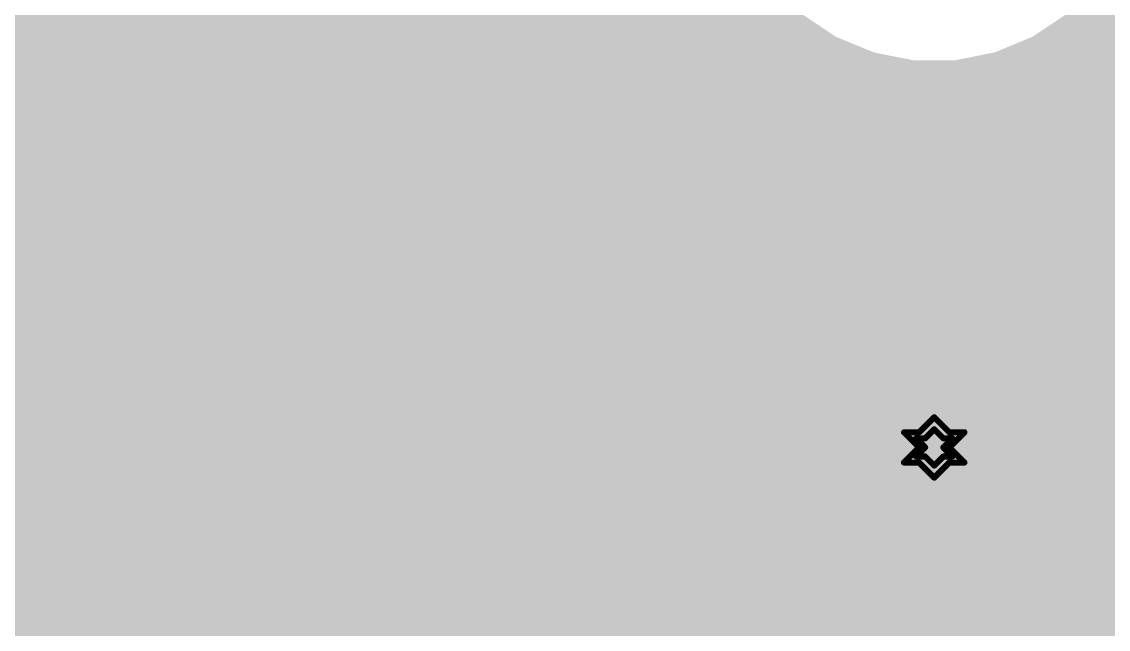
# Model space of a CAD drawing. Header units: inches. Extents: x 68 to 568, y 3 to 460.
# Drawn here: x 142.7 to 151.83, y 235.95 to 241.06 of the extents above; entities that cross this region are included whole.
import ezdxf

# ---------------------------------------------------------------- set-up
doc = ezdxf.new("R2010")
doc.units = ezdxf.units.IN
for name, color, linetype in [('Bottom Layer', 5, 'Continuous'), ('Bottom Solder', 6, 'Continuous'), ('Drill Drawing', 1, 'Continuous'), ('Layer 1', 16, 'Continuous'), ('Layer 2', 76, 'Continuous'), ('Multi-Layer', 9, 'Continuous'), ('Pad Holes', 156, 'Continuous'), ('Top Layer', 1, 'Continuous'), ('Top Solder', 216, 'Continuous')]:
    doc.layers.add(name, color=color, linetype=linetype)

# ---------------------------------------------------------------- blocks, each defined once
blk = doc.blocks.new('760895741_390')
at = {"layer": 'Bottom Layer'}
h = blk.add_hatch(color=5, dxfattribs=at)
edge = h.paths.add_edge_path()
edge.add_arc((17.5, 12.5), 1.2, 0, 360)
at = {"layer": 'Bottom Solder'}
h = blk.add_hatch(color=6, dxfattribs=at)
edge = h.paths.add_edge_path()
edge.add_arc((17.5, 12.5), 1.3016, 0, 360)
at = {"layer": 'Layer 1'}
h = blk.add_hatch(color=16, dxfattribs=at)
edge = h.paths.add_edge_path()
edge.add_arc((17.5, 12.5), 1.2, 0, 360)
at = {"layer": 'Layer 2'}
h = blk.add_hatch(color=76, dxfattribs=at)
edge = h.paths.add_edge_path()
edge.add_arc((17.5, 12.5), 1.2, 0, 360)
at = {"layer": 'Multi-Layer'}
h = blk.add_hatch(color=9, dxfattribs=at)
edge = h.paths.add_edge_path()
edge.add_arc((17.5, 12.5), 1.2, 0, 360)
at = {"layer": 'Pad Holes'}
h = blk.add_hatch(color=7, dxfattribs=at)
edge = h.paths.add_edge_path()
edge.add_arc((17.5, 12.5), 0.6, 0, 360)
at = {"layer": 'Top Layer'}
h = blk.add_hatch(color=1, dxfattribs=at)
edge = h.paths.add_edge_path()
edge.add_arc((17.5, 12.5), 1.2, 0, 360)
at = {"layer": 'Top Solder'}
h = blk.add_hatch(color=216, dxfattribs=at)
edge = h.paths.add_edge_path()
edge.add_arc((17.5, 12.5), 1.3016, 0, 360)

msp = doc.modelspace()

# ---------------------------------------------------------------- hatches: boundary and pattern name
at = {"layer": 'Bottom Layer'}
h = msp.add_hatch(color=5, dxfattribs=at)
h.paths.add_polyline_path([(181.102, 238.9377), (181.102, 210.7437), (170.6626, 210.7437), (170.6626, 211.6846), (170.6742, 211.6961), (170.7805, 211.8804), (170.8356, 212.0859), (170.8356, 212.2986), (170.7805, 212.5041), (170.6742, 212.6884), (170.6626, 212.6999), (170.6626, 232.5877), (168.91, 234.3403), (139.5476, 234.3403), (139.5476, 247.0911), (172.9486, 247.0911)])
h.paths.add_polyline_path([(150.537, 244.2246), (150.1929, 244.2246), (149.8554, 244.1574), (149.5375, 244.0258), (149.2513, 243.8346), (149.008, 243.5912), (148.8168, 243.3051), (148.6851, 242.9872), (148.618, 242.6497), (148.618, 242.4776), (148.618, 242.3056), (148.6851, 241.968), (148.8168, 241.6501), (149.008, 241.364), (149.2513, 241.1207), (149.5375, 240.9295), (149.8554, 240.7978), (150.1929, 240.7307), (150.537, 240.7307), (150.8745, 240.7978), (151.1924, 240.9295), (151.4786, 241.1207), (151.7219, 241.364), (151.9131, 241.6501), (152.0448, 241.968), (152.1119, 242.3056), (152.1119, 242.4776), (152.1119, 242.6497), (152.0448, 242.9872), (151.9131, 243.3051), (151.7219, 243.5912), (151.4786, 243.8346), (151.1924, 244.0258), (150.8745, 244.1574)], flags=0)
at = {"layer": 'Top Layer'}
h = msp.add_hatch(color=1, dxfattribs=at)
h.paths.add_polyline_path([(174.8282, 244.6781), (174.8282, 241.2053), (177.3428, 241.2053), (177.3428, 233.6545), (164.8899, 233.6545), (164.8899, 233.8477), (164.3719, 233.8477), (164.3719, 233.6545), (160.401, 233.6545), (160.401, 222.2486), (157.3543, 219.2019), (136.2964, 219.2019), (136.2964, 244.6783), (174.8282, 244.6783)])
h.paths.add_polyline_path([(150.537, 244.2246), (150.1929, 244.2246), (149.8554, 244.1574), (149.5375, 244.0258), (149.2513, 243.8346), (149.008, 243.5912), (148.8168, 243.3051), (148.6851, 242.9872), (148.618, 242.6497), (148.618, 242.4776), (148.618, 242.3056), (148.6851, 241.968), (148.8168, 241.6501), (149.008, 241.364), (149.2513, 241.1207), (149.5375, 240.9295), (149.8554, 240.7978), (150.1929, 240.7307), (150.537, 240.7307), (150.8745, 240.7978), (151.1924, 240.9295), (151.4786, 241.1207), (151.7219, 241.364), (151.9131, 241.6501), (152.0448, 241.968), (152.1119, 242.3056), (152.1119, 242.4776), (152.1119, 242.6497), (152.0448, 242.9872), (151.9131, 243.3051), (151.7219, 243.5912), (151.4786, 243.8346), (151.1924, 244.0258), (150.8745, 244.1574)], flags=0)
h.paths.add_polyline_path([(150.537, 239.2246), (150.1929, 239.2246), (149.8554, 239.1574), (149.5375, 239.0258), (149.2513, 238.8346), (149.008, 238.5912), (148.8168, 238.3051), (148.6851, 237.9872), (148.618, 237.6497), (148.618, 237.4776), (148.618, 237.3056), (148.6851, 236.968), (148.8168, 236.6501), (149.008, 236.364), (149.2513, 236.1207), (149.5375, 235.9295), (149.8554, 235.7978), (150.1929, 235.7307), (150.537, 235.7307), (150.8745, 235.7978), (151.1924, 235.9295), (151.4786, 236.1207), (151.7219, 236.364), (151.9131, 236.6501), (152.0448, 236.968), (152.1119, 237.3056), (152.1119, 237.4776), (152.1119, 237.6497), (152.0448, 237.9872), (151.9131, 238.3051), (151.7219, 238.5912), (151.4786, 238.8346), (151.1924, 239.0258), (150.8745, 239.1574)], flags=0)
h.paths.add_polyline_path([(152.0448, 234.5788), (142.9766, 234.5788), (142.7784, 234.5394), (142.6704, 234.4673), (142.5702, 234.4673), (142.5702, 234.367), (142.4981, 234.2591), (142.4586, 234.0609), (142.4586, 229.0825), (142.4586, 226.1615), (142.4981, 225.9632), (142.5702, 225.8553), (142.5702, 225.7297), (142.7085, 225.7297), (142.7784, 225.6829), (142.9766, 225.6435), (148.6916, 225.6435), (148.8898, 225.6829), (148.9597, 225.7297), (152.4508, 225.7297), (152.4508, 228.7757), (152.5233, 228.8842), (152.5627, 229.0825), (152.5627, 234.0609), (152.5233, 234.2591), (152.4508, 234.3676), (152.4508, 234.4673), (152.3509, 234.4673), (152.243, 234.5394)], flags=0)

# ---------------------------------------------------------------- linework, layer by layer
at = {"layer": 'Drill Drawing'}
for points in [[(150.238, 237.6046, 0.0508, 0.0508, 0), (150.365, 237.7316, 0.0508, 0.0508, 0)], [(150.365, 237.7316, 0.0508, 0.0508, 0), (150.492, 237.6046, 0.0508, 0.0508, 0)], [(150.2888, 237.5538, 0.0508, 0.0508, 0), (150.365, 237.63, 0.0508, 0.0508, 0)], [(150.365, 237.63, 0.0508, 0.0508, 0), (150.4412, 237.5538, 0.0508, 0.0508, 0)], [(150.111, 237.6046, 0.0508, 0.0508, 0), (150.238, 237.4776, 0.0508, 0.0508, 0)], [(150.111, 237.6046, 0.0508, 0.0508, 0), (150.238, 237.6046, 0.0508, 0.0508, 0)], [(150.2126, 237.5538, 0.0508, 0.0508, 0), (150.2888, 237.4776, 0.0508, 0.0508, 0)], [(150.2126, 237.5538, 0.0508, 0.0508, 0), (150.2888, 237.5538, 0.0508, 0.0508, 0)], [(150.4412, 237.5538, 0.0508, 0.0508, 0), (150.5174, 237.5538, 0.0508, 0.0508, 0)], [(150.4412, 237.4776, 0.0508, 0.0508, 0), (150.5174, 237.5538, 0.0508, 0.0508, 0)], [(150.492, 237.6046, 0.0508, 0.0508, 0), (150.619, 237.6046, 0.0508, 0.0508, 0)], [(150.492, 237.4776, 0.0508, 0.0508, 0), (150.619, 237.6046, 0.0508, 0.0508, 0)], [(150.111, 237.3506, 0.0508, 0.0508, 0), (150.238, 237.4776, 0.0508, 0.0508, 0)], [(150.2126, 237.4014, 0.0508, 0.0508, 0), (150.2888, 237.4776, 0.0508, 0.0508, 0)], [(150.4412, 237.4776, 0.0508, 0.0508, 0), (150.5174, 237.4014, 0.0508, 0.0508, 0)], [(150.492, 237.4776, 0.0508, 0.0508, 0), (150.619, 237.3506, 0.0508, 0.0508, 0)], [(150.111, 237.3506, 0.0508, 0.0508, 0), (150.238, 237.3506, 0.0508, 0.0508, 0)], [(150.2126, 237.4014, 0.0508, 0.0508, 0), (150.2888, 237.4014, 0.0508, 0.0508, 0)], [(150.238, 237.3506, 0.0508, 0.0508, 0), (150.365, 237.2236, 0.0508, 0.0508, 0)], [(150.2888, 237.4014, 0.0508, 0.0508, 0), (150.365, 237.3252, 0.0508, 0.0508, 0)], [(150.365, 237.3252, 0.0508, 0.0508, 0), (150.4412, 237.4014, 0.0508, 0.0508, 0)], [(150.365, 237.2236, 0.0508, 0.0508, 0), (150.492, 237.3506, 0.0508, 0.0508, 0)], [(150.4412, 237.4014, 0.0508, 0.0508, 0), (150.5174, 237.4014, 0.0508, 0.0508, 0)], [(150.492, 237.3506, 0.0508, 0.0508, 0), (150.619, 237.3506, 0.0508, 0.0508, 0)]]:
    msp.add_lwpolyline(points, format="xyseb", dxfattribs=at)
for points in [[(150.3523, 237.7316, 0.0254, 0.0254, 1), (150.3777, 237.7316, 0.0254, 0.0254, 1)], [(150.3523, 237.7316, 0.0254, 0.0254, 1), (150.3777, 237.7316, 0.0254, 0.0254, 1)], [(150.3523, 237.63, 0.0254, 0.0254, 1), (150.3777, 237.63, 0.0254, 0.0254, 1)], [(150.3523, 237.63, 0.0254, 0.0254, 1), (150.3777, 237.63, 0.0254, 0.0254, 1)], [(150.0983, 237.6046, 0.0254, 0.0254, 1), (150.1237, 237.6046, 0.0254, 0.0254, 1)], [(150.0983, 237.6046, 0.0254, 0.0254, 1), (150.1237, 237.6046, 0.0254, 0.0254, 1)], [(150.1999, 237.5538, 0.0254, 0.0254, 1), (150.2253, 237.5538, 0.0254, 0.0254, 1)], [(150.1999, 237.5538, 0.0254, 0.0254, 1), (150.2253, 237.5538, 0.0254, 0.0254, 1)], [(150.2253, 237.6046, 0.0254, 0.0254, 1), (150.2507, 237.6046, 0.0254, 0.0254, 1)], [(150.2253, 237.6046, 0.0254, 0.0254, 1), (150.2507, 237.6046, 0.0254, 0.0254, 1)], [(150.2761, 237.5538, 0.0254, 0.0254, 1), (150.3015, 237.5538, 0.0254, 0.0254, 1)], [(150.2761, 237.5538, 0.0254, 0.0254, 1), (150.3015, 237.5538, 0.0254, 0.0254, 1)], [(150.4285, 237.5538, 0.0254, 0.0254, 1), (150.4539, 237.5538, 0.0254, 0.0254, 1)], [(150.4285, 237.5538, 0.0254, 0.0254, 1), (150.4539, 237.5538, 0.0254, 0.0254, 1)], [(150.4793, 237.6046, 0.0254, 0.0254, 1), (150.5047, 237.6046, 0.0254, 0.0254, 1)], [(150.4793, 237.6046, 0.0254, 0.0254, 1), (150.5047, 237.6046, 0.0254, 0.0254, 1)], [(150.5047, 237.5538, 0.0254, 0.0254, 1), (150.5301, 237.5538, 0.0254, 0.0254, 1)], [(150.5047, 237.5538, 0.0254, 0.0254, 1), (150.5301, 237.5538, 0.0254, 0.0254, 1)], [(150.6063, 237.6046, 0.0254, 0.0254, 1), (150.6317, 237.6046, 0.0254, 0.0254, 1)], [(150.6063, 237.6046, 0.0254, 0.0254, 1), (150.6317, 237.6046, 0.0254, 0.0254, 1)], [(150.2253, 237.4776, 0.0254, 0.0254, 1), (150.2507, 237.4776, 0.0254, 0.0254, 1)], [(150.2253, 237.4776, 0.0254, 0.0254, 1), (150.2507, 237.4776, 0.0254, 0.0254, 1)], [(150.2761, 237.4776, 0.0254, 0.0254, 1), (150.3015, 237.4776, 0.0254, 0.0254, 1)], [(150.2761, 237.4776, 0.0254, 0.0254, 1), (150.3015, 237.4776, 0.0254, 0.0254, 1)], [(150.4285, 237.4776, 0.0254, 0.0254, 1), (150.4539, 237.4776, 0.0254, 0.0254, 1)], [(150.4285, 237.4776, 0.0254, 0.0254, 1), (150.4539, 237.4776, 0.0254, 0.0254, 1)], [(150.4793, 237.4776, 0.0254, 0.0254, 1), (150.5047, 237.4776, 0.0254, 0.0254, 1)], [(150.4793, 237.4776, 0.0254, 0.0254, 1), (150.5047, 237.4776, 0.0254, 0.0254, 1)], [(150.0983, 237.3506, 0.0254, 0.0254, 1), (150.1237, 237.3506, 0.0254, 0.0254, 1)], [(150.0983, 237.3506, 0.0254, 0.0254, 1), (150.1237, 237.3506, 0.0254, 0.0254, 1)], [(150.1999, 237.4014, 0.0254, 0.0254, 1), (150.2253, 237.4014, 0.0254, 0.0254, 1)], [(150.1999, 237.4014, 0.0254, 0.0254, 1), (150.2253, 237.4014, 0.0254, 0.0254, 1)], [(150.2253, 237.3506, 0.0254, 0.0254, 1), (150.2507, 237.3506, 0.0254, 0.0254, 1)], [(150.2253, 237.3506, 0.0254, 0.0254, 1), (150.2507, 237.3506, 0.0254, 0.0254, 1)], [(150.2761, 237.4014, 0.0254, 0.0254, 1), (150.3015, 237.4014, 0.0254, 0.0254, 1)], [(150.2761, 237.4014, 0.0254, 0.0254, 1), (150.3015, 237.4014, 0.0254, 0.0254, 1)], [(150.4285, 237.4014, 0.0254, 0.0254, 1), (150.4539, 237.4014, 0.0254, 0.0254, 1)], [(150.4285, 237.4014, 0.0254, 0.0254, 1), (150.4539, 237.4014, 0.0254, 0.0254, 1)], [(150.4793, 237.3506, 0.0254, 0.0254, 1), (150.5047, 237.3506, 0.0254, 0.0254, 1)], [(150.4793, 237.3506, 0.0254, 0.0254, 1), (150.5047, 237.3506, 0.0254, 0.0254, 1)], [(150.5047, 237.4014, 0.0254, 0.0254, 1), (150.5301, 237.4014, 0.0254, 0.0254, 1)], [(150.5047, 237.4014, 0.0254, 0.0254, 1), (150.5301, 237.4014, 0.0254, 0.0254, 1)], [(150.6063, 237.3506, 0.0254, 0.0254, 1), (150.6317, 237.3506, 0.0254, 0.0254, 1)], [(150.6063, 237.3506, 0.0254, 0.0254, 1), (150.6317, 237.3506, 0.0254, 0.0254, 1)], [(150.3523, 237.3252, 0.0254, 0.0254, 1), (150.3777, 237.3252, 0.0254, 0.0254, 1)], [(150.3523, 237.3252, 0.0254, 0.0254, 1), (150.3777, 237.3252, 0.0254, 0.0254, 1)], [(150.3523, 237.2236, 0.0254, 0.0254, 1), (150.3777, 237.2236, 0.0254, 0.0254, 1)], [(150.3523, 237.2236, 0.0254, 0.0254, 1), (150.3777, 237.2236, 0.0254, 0.0254, 1)]]:
    msp.add_lwpolyline(points, format="xyseb", close=True, dxfattribs=at)

# ---------------------------------------------------------------- block references
msp.add_blockref('760895741_390', (132.865, 224.9776))

doc.saveas('drawing.dxf')
